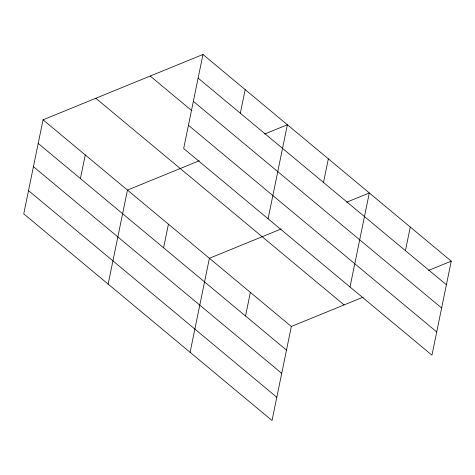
<?xml version="1.0" encoding="UTF-8"?>
<svg xmlns="http://www.w3.org/2000/svg" width="475" height="475" viewBox="0 0 475 475"><rect width="100%" height="100%" fill="white"/><g stroke="black" fill="none" stroke-linecap="round" stroke-linejoin="round"><path stroke-width="0.71" d="M202.967 54.488L183.665 148.521L431.947 355.181L451.25 261.149L202.967 54.488L43.053 119.819L23.75 213.851L272.033 420.512L291.335 326.479L363.137 297.148M80.412 178.564L85.263 154.951M108.163 284.115L127.466 190.083L199.268 160.746M163.584 247.796L168.435 224.182M190.101 352.313L209.404 258.281L281.206 228.95M240.326 113.24L245.177 89.621M245.522 316L250.367 292.38M268.084 218.785L287.387 124.753L264.765 133.992M323.505 182.471L328.35 158.852M350.016 286.983L369.318 192.951L346.702 202.19M405.436 250.669L410.281 227.05M428.634 270.388L451.25 261.149M198.123 78.108L446.399 284.768M193.349 101.341L441.631 308.002M150.195 76.048L191.835 110.705M188.438 125.281L436.715 331.948M95.825 98.26L344.108 304.92M43.053 119.819L291.335 326.479M38.202 143.432L286.484 350.099M33.434 166.672L281.717 373.332M28.518 190.612L276.8 397.272"/></g></svg>
